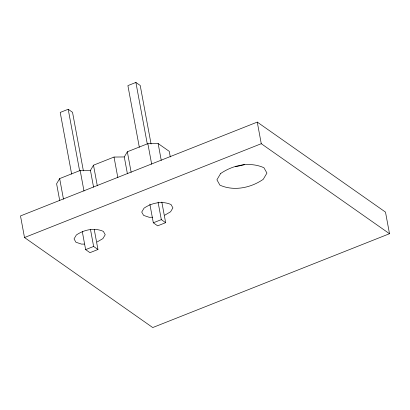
<?xml version="1.0" encoding="UTF-8"?>
<svg xmlns="http://www.w3.org/2000/svg" width="410" height="410" viewBox="0 0 410 410"><rect width="100%" height="100%" fill="white"/><g stroke="black" fill="none" stroke-linecap="round" stroke-linejoin="round"><path stroke-width="0.61" d="M170.288 156.948L169.248 151.336L158.132 143.536L147.861 143.643L127.346 151.772L124.291 156.948L114.021 157.056L93.5 165.189L90.446 170.36L80.175 170.468L59.66 178.601L56.606 183.772L59.727 200.608M97.057 242.008L102.92 238.594L105.216 234.694L103.34 231.363C94.587 227.432 84.029 229.672 76.347 234.997L74.046 238.892L75.922 242.228L81.472 244.109L84.45 244.078M164.743 215.183L170.601 211.765L172.902 207.87L171.026 204.534C162.273 200.608 151.715 202.847 144.028 208.172L141.732 212.067L143.608 215.404L149.158 217.279L152.725 217.244M83.379 170.837L72.534 112.309L68.204 109.27L60.208 112.437L71.637 174.112M151.064 144.007L140.22 85.485L135.889 82.446L127.894 85.613L139.323 147.282M257.265 122.098L20.5 215.932L24.503 237.539L152.735 327.554L389.5 233.72L385.497 212.113L257.265 122.098L261.267 143.7L389.5 233.72M24.503 237.539L261.267 143.7M85.634 249.623L93.629 246.456L97.959 249.495L89.964 252.668L85.634 249.623L82.282 231.542M153.32 222.799L161.314 219.632L165.645 222.671L157.65 225.838L153.32 222.799L149.855 204.093M244.437 164.584L237.236 166.434L235.376 166.455M158.132 143.536L161.253 160.371M161.832 202.094L165.645 222.671M147.861 143.643L151.674 164.22M135.889 82.446L147.318 144.115M158.075 202.171L161.314 219.632M127.346 151.772L131.159 172.354M124.291 156.948L127.413 173.784M114.021 157.056L117.834 177.632M93.5 165.189L97.313 185.766M90.446 170.36L93.567 187.196M94.259 229.544L97.959 249.495M80.175 170.468L83.994 191.045M68.204 109.27L79.632 170.939M90.507 229.62L93.629 246.456M59.66 178.601L63.473 199.178M220.606 173.553L216.916 179.805L219.924 185.156C233.972 191.455 250.905 187.862 263.24 179.324L266.93 173.071L263.917 167.721C249.869 161.422 232.936 165.01 220.606 173.553"/></g></svg>
